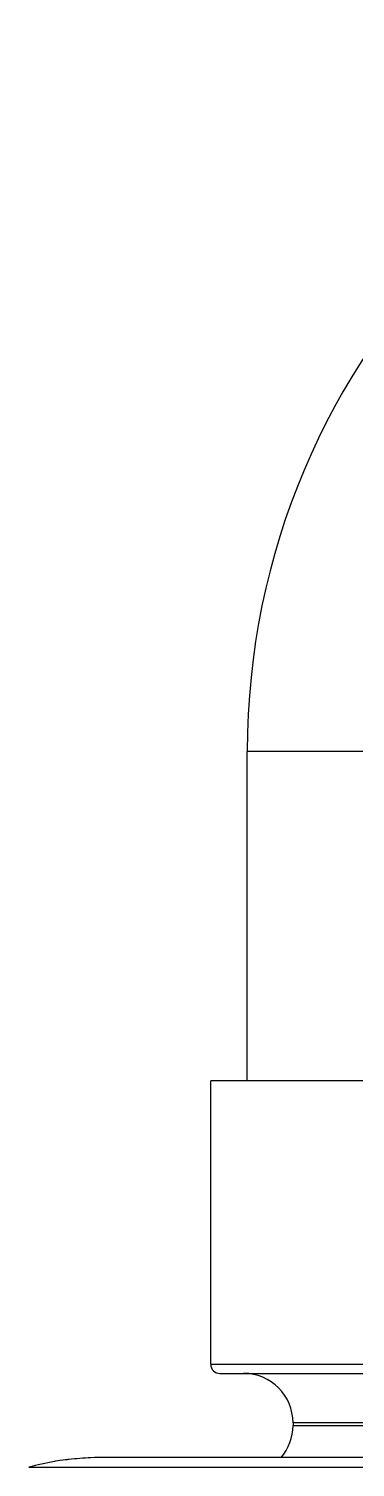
# Model space of a CAD drawing. Header units: millimetres. Extents: x 1236 to 1656, y -100 to 494.
# Drawn here: x 1489.15 to 1492.72, y 397.7 to 413.43 of the extents above; entities that cross this region are included whole.
import ezdxf

# ---------------------------------------------------------------- set-up
doc = ezdxf.new("R2010")
doc.units = ezdxf.units.MM
doc.header["$LTSCALE"] = 0.1

msp = doc.modelspace()

# ---------------------------------------------------------------- linework, layer by layer
for p, q in [((1495.3393, 405.5297), (1491.5392, 405.5297)), ((1491.5392, 401.9296), (1491.5392, 405.5297)), ((1495.7393, 401.9296), (1491.1392, 401.9296)), ((1491.1392, 398.8295), (1491.1392, 401.9296)), ((1491.1392, 398.8295), (1495.7393, 398.8295)), ((1491.2392, 398.7295), (1495.6393, 398.7295)), ((1494.8393, 398.1895), (1492.0392, 398.1895)), ((1492.0392, 398.1895), (1492.0392, 398.1613)), ((1492.0392, 398.1613), (1494.8393, 398.1613)), ((1489.4394, 397.7681), (1489.4294, 397.7666)), ((1492.9288, 397.8108), (1489.9774, 397.8108)), ((1489.1488, 397.7036), (1497.7296, 397.7036))]:
    msp.add_line(p, q)
for centre, radius, start, end in [((1499.4394, 405.5297), 7.9002, 90, 180), ((1491.2392, 398.8295), 0.1, 180, 270), ((1491.4992, 398.1895), 0.54, 0, 90), ((1491.4992, 398.1613), 0.54, 319.45314, 0), ((1489.9406, 394.8333), 2.9775, 99.88492, 105.42164), ((1490.0752, 393.5205), 4.2949, 97.05101, 98.51311), ((1490.0422, 393.7812), 4.0321, 96.48082, 97.04087), ((1490.002, 394.177), 3.6343, 92.71953, 96.55512), ((1489.9779, 394.6993), 3.1115, 90.00749, 92.73285)]:
    msp.add_arc(centre, radius, start, end)

doc.saveas('drawing.dxf')
